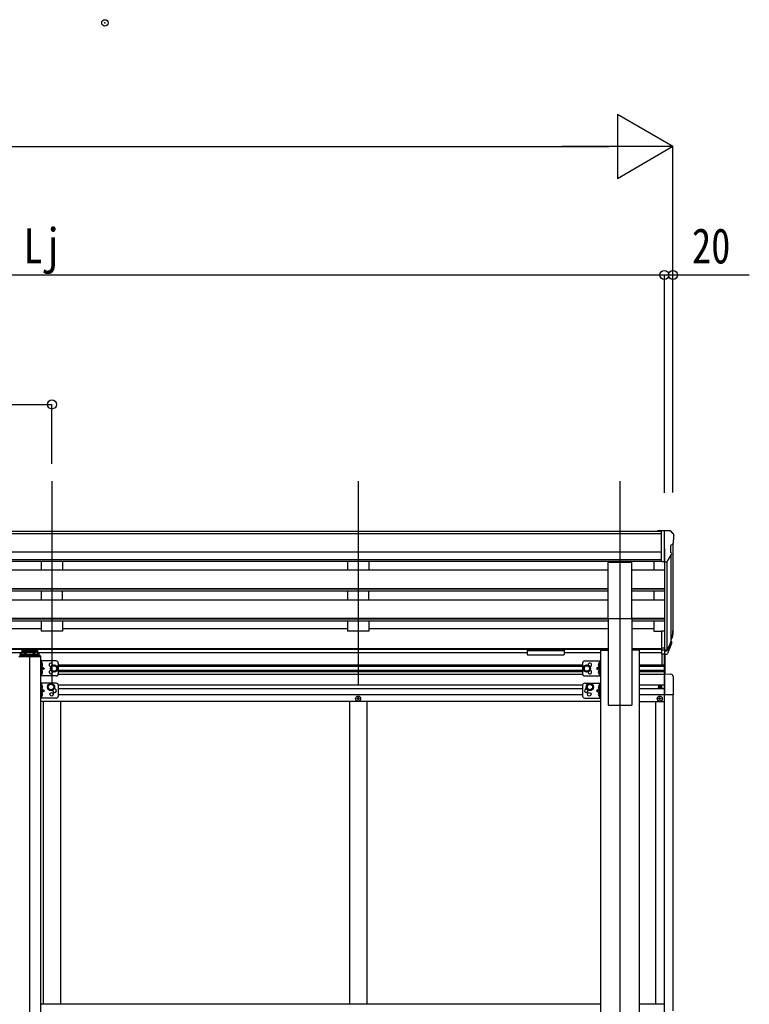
# Model space of a CAD drawing. Units: millimetres, scale not verified. Extents: x -10512 to 10512, y -7425 to 7425.
# Drawn here: x 47 to 1752, y -2680 to -377 of the extents above; entities that cross this region are included whole.
import ezdxf
from ezdxf.enums import TextEntityAlignment as Align

# ---------------------------------------------------------------- set-up
doc = ezdxf.new("R2010")
doc.units = ezdxf.units.MM
doc.header["$LTSCALE"] = 30
doc.header["$PDMODE"] = 32
doc.header["$PDSIZE"] = 15
for name, color, linetype in [('0-3_YKK_12', 2, 'Continuous'), ('0-4_YKK_13', 4, 'Continuous'), ('0-5_YKK_A1', 4, 'Continuous'), ('0-6_YKK_D', 6, 'Continuous')]:
    doc.layers.add(name, color=color, linetype=linetype)
doc.styles.add('ＭＳ ゴシック', font='')
doc.styles.get('ＭＳ ゴシック').set_extended_font_data('MS Gothic')

msp = doc.modelspace()

# ---------------------------------------------------------------- linework, layer by layer
at = {"layer": '0-3_YKK_12'}
for p, q in [((121.94, -1456.26), (121.94, -1933.77)), ((837.94, -1456.26), (837.94, -1933.77)), ((1449.94, -1456.26), (1449.94, -4630.66)), ((69.94, -1860.67), (69.94, -4287.53))]:
    msp.add_line(p, q, dxfattribs=at)
at = {"layer": '0-4_YKK_13'}
for p, q in [((1547.44, -1572.64), (1537.44, -1572.73)), ((1537.44, -1574.25), (1537.44, -1572.73)), ((1547.44, -1644.63), (1547.44, -1572.64)), ((1565.94, -1572.64), (1547.44, -1572.64)), ((1553.94, -1645.63), (1553.94, -1572.64)), ((1565.94, -1572.64), (1568.27, -1572.79)), ((1569.03, -1573.21), (1573.1, -1579.02)), ((1575.94, -1582.01), (1575.94, -1582.64)), ((1567.94, -1607.16), (1567.94, -1623.43)), ((1573.41, -1603.83), (1568.09, -1606.9)), ((1561.57, -1643.81), (1570.57, -1628.22)), ((1422.44, -1778.09), (1422.44, -1646.29)), ((1422.44, -1646.29), (1477.44, -1646.29)), ((1477.44, -1778.09), (1477.44, -1646.29)), ((1547.44, -1644.63), (1553.94, -1644.63)), ((1553.94, -1645.63), (1559.15, -1645.31)), ((1422.44, -1778.09), (1477.44, -1778.09)), ((1547.44, -1806.37), (1547.44, -1860.4)), ((1547.44, -1806.37), (1553.94, -1806.37)), ((1553.94, -1806.37), (1553.94, -1861.14)), ((1560.37, -1850.72), (1568.13, -1835.31)), ((1569.58, -1835.67), (1561.38, -1851.85)), ((1570.19, -1836.23), (1561.38, -1859.78)), ((1572.24, -1819.18), (1568.97, -1826.24)), ((1572.85, -1820.56), (1568.97, -1828.5)), ((1570.53, -1831.83), (1570.19, -1836.23)), ((93.94, -1864.66), (45.94, -1864.66)), ((47.44, -1860.2), (47.44, -1864.66)), ((49.94, -1857.63), (51.44, -1857.63)), ((49.94, -1860.14), (49.94, -1864.66)), ((49.94, -1860.14), (51.44, -1860.14)), ((49.94, -1862.03), (89.94, -1862.03)), ((88.44, -1851.71), (51.44, -1851.71)), ((51.44, -1851.71), (51.44, -1860.14)), ((51.44, -1854.19), (88.44, -1854.19)), ((54.04, -1856.63), (54.04, -1857.11)), ((57.49, -1858.52), (57.49, -1858.85)), ((59.45, -1858.19), (59.45, -1858.53)), ((59.94, -1857.28), (59.94, -1859.96)), ((60.43, -1858.19), (60.43, -1858.53)), ((62.39, -1858.85), (62.39, -1858.52)), ((65.84, -1856.63), (65.84, -1857.11)), ((74.04, -1856.63), (74.04, -1857.11)), ((77.49, -1858.52), (77.49, -1858.85)), ((79.45, -1858.19), (79.45, -1858.53)), ((79.94, -1857.28), (79.94, -1859.96)), ((80.43, -1858.19), (80.43, -1858.53)), ((82.39, -1858.85), (82.39, -1858.52)), ((85.84, -1856.63), (85.84, -1857.11)), ((88.44, -1851.71), (88.44, -1860.14)), ((88.44, -1857.63), (89.94, -1857.63)), ((88.44, -1860.14), (89.94, -1860.14)), ((89.94, -1860.14), (89.94, -1864.66)), ((92.44, -1864.66), (92.44, -1860.2)), ((1232.94, -1850.95), (1232.94, -1861.71)), ((1232.94, -1851.14), (1232.94, -1852.68)), ((1234.94, -1850.28), (1317.94, -1850.28)), ((1234.94, -1852.46), (1317.94, -1852.46)), ((1234.94, -1862.37), (1317.94, -1862.37)), ((1319.94, -1850.95), (1319.94, -1861.71)), ((1547.44, -1846.5), (1553.94, -1846.5)), ((1547.44, -1851.38), (1553.94, -1851.38)), ((1547.44, -1860.4), (1553.94, -1860.4)), ((1548.44, -1886.64), (1548.44, -1860.4)), ((1553.94, -1851.4), (1559.08, -1851.4)), ((1553.94, -1853.2), (1558.79, -1853.2)), ((1553.94, -1907.14), (1553.94, -1860.4)), ((1553.94, -1861.14), (1558.79, -1861.14)), ((1555.44, -1907.22), (1555.44, -1861.14)), ((95.44, -1867.66), (44.44, -1867.66)), ((94.94, -1877.14), (94.94, -1912.14)), ((131.94, -1877.14), (94.94, -1877.14)), ((95.44, -1866.16), (95.44, -1867.66)), ((97.44, -1877.14), (97.44, -1912.14)), ((97.94, -1881.64), (98.74, -1881.78)), ((136.94, -1882.14), (136.94, -1907.14)), ((1362.74, -1882.14), (1362.74, -1907.14)), ((1367.74, -1877.14), (1404.74, -1877.14)), ((1401.74, -1881.64), (1400.94, -1881.78)), ((1402.24, -1877.14), (1402.24, -1912.14)), ((1404.74, -1877.14), (1404.74, -1912.14)), ((97.94, -1889.64), (97.44, -1889.55)), ((97.44, -1894.64), (104.44, -1894.64)), ((97.94, -1907.64), (97.44, -1907.55)), ((97.94, -1889.64), (98.74, -1889.5)), ((97.94, -1899.64), (98.74, -1899.78)), ((97.94, -1907.64), (98.74, -1907.5)), ((1402.24, -1894.64), (1395.24, -1894.64)), ((1401.74, -1889.64), (1400.94, -1889.5)), ((1401.74, -1899.64), (1400.94, -1899.78)), ((1401.74, -1907.64), (1400.94, -1907.5)), ((1401.74, -1889.64), (1402.24, -1889.55)), ((1401.74, -1907.64), (1402.24, -1907.55)), ((1553.94, -1907.14), (1569.23, -1907.94)), ((1553.94, -1907.14), (1553.94, -1956.33)), ((131.94, -1912.14), (94.94, -1912.14)), ((94.94, -1929.02), (94.94, -1964.02)), ((131.94, -1929.02), (94.94, -1929.02)), ((97.44, -1929.02), (97.44, -1964.02)), ((97.94, -1933.52), (97.44, -1933.61)), ((97.94, -1933.52), (98.74, -1933.66)), ((136.94, -1934.02), (136.94, -1959.02)), ((1362.74, -1934.02), (1362.74, -1959.02)), ((1367.74, -1912.14), (1404.74, -1912.14)), ((1367.74, -1929.02), (1404.74, -1929.02)), ((1401.74, -1933.52), (1400.94, -1933.66)), ((1401.74, -1933.52), (1402.24, -1933.61)), ((1402.24, -1929.02), (1402.24, -1964.02)), ((1404.74, -1929.02), (1404.74, -1964.02)), ((1574.44, -1913.44), (1574.44, -1956.33)), ((97.44, -1946.52), (104.44, -1946.52)), ((97.94, -1951.52), (97.44, -1951.61)), ((97.94, -1941.52), (98.74, -1941.38)), ((97.94, -1951.52), (98.74, -1951.66)), ((1402.24, -1946.52), (1395.24, -1946.52)), ((1401.74, -1941.52), (1400.94, -1941.38)), ((1401.74, -1951.52), (1400.94, -1951.66)), ((1401.74, -1951.52), (1402.24, -1951.61)), ((1542.71, -1938.43), (1541.89, -1938.43)), ((1545.17, -1937.61), (1545.99, -1937.61)), ((1574.44, -1956.33), (1553.94, -1956.33)), ((131.94, -1964.02), (94.94, -1964.02)), ((97.94, -1959.52), (98.74, -1959.38)), ((836.44, -1965.52), (835.44, -1965.52)), ((839.44, -1964.52), (840.44, -1964.52)), ((1367.74, -1964.02), (1404.74, -1964.02)), ((1401.74, -1959.52), (1400.94, -1959.38)), ((1541.44, -1965.52), (1540.44, -1965.52)), ((1544.44, -1964.52), (1545.44, -1964.52))]:
    msp.add_line(p, q, dxfattribs=at)
for points in [[(58.47, -1858.75), (58.66, -1858.77), (58.74, -1858.78), (58.85, -1858.78), (59.01, -1858.77), (59.16, -1858.74), (59.29, -1858.7), (59.38, -1858.65), (59.43, -1858.59)], [(60.45, -1858.59), (60.51, -1858.65), (60.6, -1858.7), (60.72, -1858.74), (60.87, -1858.77), (61.04, -1858.78), (61.14, -1858.78), (61.22, -1858.77), (61.41, -1858.75)], [(78.47, -1858.75), (78.66, -1858.77), (78.74, -1858.78), (78.85, -1858.78), (79.01, -1858.77), (79.16, -1858.74), (79.29, -1858.7), (79.38, -1858.65), (79.43, -1858.59)], [(80.45, -1858.59), (80.51, -1858.65), (80.6, -1858.7), (80.72, -1858.74), (80.87, -1858.77), (81.04, -1858.78), (81.14, -1858.78), (81.22, -1858.77), (81.41, -1858.75)], [(1232.94, -1850.95), (1232.98, -1850.75), (1233.06, -1850.61), (1233.16, -1850.52), (1233.26, -1850.46), (1233.38, -1850.41), (1233.67, -1850.35), (1234.16, -1850.3), (1234.71, -1850.28), (1234.94, -1850.28)], [(1232.94, -1861.71), (1232.98, -1861.9), (1233.06, -1862.04), (1233.16, -1862.13), (1233.26, -1862.19), (1233.38, -1862.24), (1233.67, -1862.3), (1234.16, -1862.35), (1234.71, -1862.37), (1234.94, -1862.37)], [(1317.94, -1850.28), (1318.29, -1850.29), (1318.82, -1850.31), (1319.27, -1850.36), (1319.58, -1850.44), (1319.75, -1850.54), (1319.87, -1850.68), (1319.93, -1850.86), (1319.94, -1850.95)], [(1317.94, -1862.37), (1318.29, -1862.37), (1318.82, -1862.34), (1319.27, -1862.29), (1319.58, -1862.21), (1319.75, -1862.11), (1319.87, -1861.97), (1319.93, -1861.79), (1319.94, -1861.71)], [(97.06, -1885.64), (97.69, -1884.46), (99.92, -1883.34)], [(97.06, -1885.64), (97.69, -1886.83), (99.92, -1887.94)], [(97.94, -1889.64), (97.94, -1881.64), (97.44, -1881.73), (97.44, -1889.55)], [(1402.63, -1885.64), (1401.99, -1884.46), (1399.76, -1883.34)], [(1402.63, -1885.64), (1401.99, -1886.83), (1399.76, -1887.94)], [(1401.74, -1889.64), (1401.74, -1881.64), (1402.24, -1881.73), (1402.24, -1889.55)], [(97.06, -1903.64), (97.69, -1902.46), (99.92, -1901.34)], [(97.06, -1903.64), (97.69, -1904.83), (99.92, -1905.94)], [(97.44, -1889.64), (104.44, -1894.64), (97.44, -1899.64)], [(97.94, -1907.64), (97.94, -1899.64), (97.44, -1899.73), (97.44, -1907.55)], [(1402.24, -1889.64), (1395.24, -1894.64), (1402.24, -1899.64)], [(1402.63, -1903.64), (1401.99, -1902.46), (1399.76, -1901.34)], [(1402.63, -1903.64), (1401.99, -1904.83), (1399.76, -1905.94)], [(1401.74, -1907.64), (1401.74, -1899.64), (1402.24, -1899.73), (1402.24, -1907.55)], [(97.94, -1933.52), (97.94, -1941.52), (97.44, -1941.43), (97.44, -1933.61)], [(1401.74, -1933.52), (1401.74, -1941.52), (1402.24, -1941.43), (1402.24, -1933.61)], [(97.06, -1937.52), (97.69, -1936.33), (99.92, -1935.22)], [(97.06, -1937.52), (97.69, -1938.71), (99.92, -1939.82)], [(97.06, -1955.52), (97.69, -1954.33), (99.92, -1953.22)], [(97.06, -1955.52), (97.69, -1956.71), (99.92, -1957.82)], [(97.44, -1941.52), (104.44, -1946.52), (97.44, -1951.52)], [(97.94, -1951.52), (97.94, -1959.52), (97.44, -1959.43), (97.44, -1951.61)], [(1402.24, -1941.52), (1395.24, -1946.52), (1402.24, -1951.52)], [(1402.62, -1937.52), (1401.99, -1936.33), (1399.76, -1935.22)], [(1402.62, -1937.52), (1401.99, -1938.71), (1399.76, -1939.82)], [(1402.62, -1955.52), (1401.99, -1954.33), (1399.76, -1953.22)], [(1402.62, -1955.52), (1401.99, -1956.71), (1399.76, -1957.82)], [(1401.74, -1951.52), (1401.74, -1959.52), (1402.24, -1959.43), (1402.24, -1951.61)], [(1541.89, -1938.43), (1541.89, -1937.61), (1542.71, -1937.61)], [(1543.53, -1936.79), (1543.53, -1935.97), (1544.35, -1935.97), (1544.35, -1936.79)], [(1544.35, -1939.25), (1544.35, -1940.07), (1543.53, -1940.07), (1543.53, -1939.25)], [(1545.99, -1937.61), (1545.99, -1938.43), (1545.17, -1938.43)], [(835.44, -1965.52), (835.44, -1964.52), (836.44, -1964.52)], [(837.44, -1963.52), (837.44, -1962.52), (838.44, -1962.52), (838.44, -1963.52)], [(838.44, -1966.52), (838.44, -1967.52), (837.44, -1967.52), (837.44, -1966.52)], [(840.44, -1964.52), (840.44, -1965.52), (839.44, -1965.52)], [(1540.44, -1965.52), (1540.44, -1964.52), (1541.44, -1964.52)], [(1542.44, -1963.52), (1542.44, -1962.52), (1543.44, -1962.52), (1543.44, -1963.52)], [(1543.44, -1966.52), (1543.44, -1967.52), (1542.44, -1967.52), (1542.44, -1966.52)], [(1545.44, -1964.52), (1545.44, -1965.52), (1544.44, -1965.52)]]:
    msp.add_lwpolyline(points, dxfattribs=at)
for points in [[(126.94, -1902.15), (120.44, -1898.4), (120.44, -1890.89), (126.94, -1887.14), (133.44, -1890.89), (133.44, -1898.4)], [(1372.74, -1902.15), (1379.24, -1898.4), (1379.24, -1890.89), (1372.74, -1887.14), (1366.24, -1890.89), (1366.24, -1898.4)], [(119.94, -1945.53), (113.44, -1941.77), (113.44, -1934.27), (119.94, -1930.52), (126.44, -1934.27), (126.44, -1941.77)], [(1379.74, -1945.53), (1386.24, -1941.77), (1386.24, -1934.27), (1379.74, -1930.52), (1373.24, -1934.27), (1373.24, -1941.77)]]:
    msp.add_lwpolyline(points, close=True, dxfattribs=at)
for centre, radius in [((126.94, -1894.64), 8.5), ((126.94, -1894.64), 7.5), ((1372.74, -1894.64), 8.5), ((1372.74, -1894.64), 7.5), ((126.94, -1894.64), 6.5), ((1372.74, -1894.64), 6.5), ((119.94, -1938.02), 8.5), ((119.94, -1938.02), 7.5), ((119.94, -1938.02), 6.5), ((1379.74, -1938.02), 8.5), ((1379.74, -1938.02), 7.5), ((1379.74, -1938.02), 6.5), ((121.44, -1955.02), 4.25), ((1378.24, -1955.02), 4.25), ((1543.94, -1938.02), 3.75), ((837.94, -1965.02), 5.9), ((1542.94, -1965.02), 5.9)]:
    msp.add_circle(centre, radius, dxfattribs=at)
for centre, radius, start, end in [((1568.21, -1573.78), 1, 35, 86.5), ((1572.94, -1582.01), 3, 0, 87), ((1373.94, -1582.64), 202, 355.05096, 0), ((1568.24, -1607.16), 0.3, 120, 180), ((1569.04, -1599.45), 6.18, 315.00103, 354.2965), ((1568.24, -1623.43), 0.3, 180, 265.2833), ((1567.97, -1626.72), 3, 330, 85.2833), ((1558.97, -1642.31), 3, 273.5, 330), ((1543.35, -1809.68), 30.41, 341.80266, 352.8448), ((1544.76, -1811.44), 29.53, 342.01856, 353.49194), ((93.94, -1866.16), 1.5, 0, 90), ((98.59, -1882.67), 0.9, 32.05588, 80), ((93.84, -1885.64), 6.5, 327.94412, 32.05588), ((119.94, -1886.14), 4.25, 353.70569, 265.23923), ((131.94, -1882.14), 5, 0, 90), ((1367.74, -1882.14), 5, 90, 180), ((1379.74, -1886.14), 4.25, 274.76077, 186.29431), ((1405.84, -1885.64), 6.5, 147.94412, 212.05588), ((1401.09, -1882.67), 0.9, 100, 147.94412), ((98.59, -1888.61), 0.9, 280, 327.94412), ((98.59, -1900.67), 0.9, 32.05588, 80), ((98.59, -1906.61), 0.9, 280, 327.94412), ((93.84, -1903.64), 6.5, 327.94412, 32.05588), ((119.94, -1903.14), 4.25, 94.76077, 6.29431), ((131.94, -1907.14), 5, 270, 0), ((1367.74, -1907.14), 5, 180, 270), ((1379.74, -1903.14), 4.25, 173.70569, 85.23923), ((1405.84, -1903.64), 6.5, 147.94412, 212.05588), ((1401.09, -1888.61), 0.9, 212.05588, 260), ((1401.09, -1900.67), 0.9, 100, 147.94412), ((1401.09, -1906.61), 0.9, 212.05588, 260), ((1568.94, -1913.44), 5.5, 0, 87), ((98.59, -1934.55), 0.9, 32.05588, 80), ((131.94, -1934.02), 5, 0, 90), ((1367.74, -1934.02), 5, 90, 180), ((1401.09, -1934.55), 0.9, 100, 147.94412), ((98.59, -1940.49), 0.9, 280, 327.94412), ((98.59, -1952.55), 0.9, 32.05588, 80), ((93.84, -1937.52), 6.5, 327.94412, 32.05588), ((93.84, -1955.52), 6.5, 327.94412, 32.05588), ((128.44, -1946.52), 4.25, 162.88004, 107.12346), ((1371.24, -1946.52), 4.25, 72.87654, 17.11996), ((1405.84, -1937.52), 6.5, 147.94412, 212.05588), ((1405.84, -1955.52), 6.5, 147.94412, 212.05588), ((1401.09, -1940.49), 0.9, 212.05588, 260), ((1401.09, -1952.55), 0.9, 100, 147.94412), ((1542.71, -1936.79), 0.82, 270, 0), ((1542.71, -1939.25), 0.82, 0, 90), ((1545.17, -1936.79), 0.82, 180, 270), ((1545.17, -1939.25), 0.82, 90, 180), ((98.59, -1958.49), 0.9, 280, 327.94412), ((131.94, -1959.02), 5, 270, 0), ((836.44, -1963.52), 1, 270, 0), ((836.44, -1966.52), 1, 0, 90), ((839.44, -1963.52), 1, 180, 270), ((839.44, -1966.52), 1, 90, 180), ((1367.74, -1959.02), 5, 180, 270), ((1401.09, -1958.49), 0.9, 212.05588, 260), ((1541.44, -1963.52), 1, 270, 0), ((1541.44, -1966.52), 1, 0, 90), ((1544.44, -1963.52), 1, 180, 270), ((1544.44, -1966.52), 1, 90, 180)]:
    msp.add_arc(centre, radius, start, end, dxfattribs=at)
for centre, major_axis, ratio, start_param, end_param in [((1486.08, -1805.19), (-87.93, 4.42), 0.541684, 3.060334, 3.2172517), ((1485.29, -1811.87), (89.06, 1.43), 0.57596, 6.1985533, 6.3701348), ((1484.02, -1811.77), (88.05, 0), 0.90356, 5.9828017, 6.0168888), ((1569.23, -1831.83), (-1.3, 0), 0.90356, 2.9359903, 4.9130961), ((1483.31, -1815.64), (89.07, 0), 0.90356, 6.0316505, 6.077583), ((49.94, -1860.2), (0, 2.57), 0.97237, 6.2831853, 7.8539816), ((59.94, -1856.63), (5.9, 0), 0.342073, 0, 3.1415927), ((59.94, -1851.34), (8.02, 0), 0.939674, 4.4018361, 4.5279947), ((59.94, -1851.68), (8.02, 0), 0.939674, 4.4018361, 4.5279947), ((59.94, -1850.67), (8.02, 0), 0.939674, 4.6512338, 4.7735441), ((59.94, -1851.34), (-8.02, 0), 0.939674, 1.7551906, 1.8813492), ((59.94, -1851.68), (-8.02, 0), 0.939674, 1.7551906, 1.8813492), ((79.94, -1856.63), (5.9, 0), 0.342073, 0, 3.1415927), ((79.94, -1851.34), (8.02, 0), 0.939674, 4.4018361, 4.5279947), ((79.94, -1851.68), (8.02, 0), 0.939674, 4.4018361, 4.5279947), ((79.94, -1850.67), (8.02, 0), 0.939674, 4.6512338, 4.7735441), ((79.94, -1851.34), (-8.02, 0), 0.939674, 1.7551906, 1.8813492), ((79.94, -1851.68), (-8.02, 0), 0.939674, 1.7551906, 1.8813492), ((89.94, -1860.2), (0, 2.57), 0.97237, 4.712389, 6.2831853), ((1234.94, -1852.68), (2, 0), 0.109601, 1.5707963, 3.1415927), ((1317.94, -1852.68), (2, 0), 0.109601, 0, 1.5707963), ((1558.79, -1850.49), (3, 0), 0.90356, 4.712389, 5.7595865), ((1558.79, -1858.43), (-3, 0), 0.90356, 1.5707963, 2.6179939), ((1559.08, -1850.04), (1.5, 0), 0.90356, 4.712389, 5.7595865)]:
    msp.add_ellipse(centre, major_axis=major_axis, ratio=ratio, start_param=start_param, end_param=end_param, dxfattribs=at)
for centre in [(59.94, -1857.11), (79.94, -1857.11)]:
    msp.add_ellipse(centre, major_axis=(5.9, 0), ratio=0.342073, dxfattribs=at)
at = {"layer": '0-5_YKK_A1'}
for p, q in [((1547.44, -1574.25), (-1293.56, -1574.25)), ((1547.44, -1579.46), (-1293.56, -1579.46)), ((1573.94, -1603.22), (1573.94, -1806)), ((1547.44, -1622.99), (-1303.56, -1622.99)), ((1553.94, -1613.75), (1553.94, -1806.37)), ((1568.97, -1630.99), (1568.97, -1832.71)), ((1547.44, -1640.85), (-1303.56, -1640.85)), ((1547.44, -1644.09), (-1303.56, -1644.09)), ((96.94, -1644.19), (96.94, -1664.67)), ((146.94, -1644.19), (146.94, -1664.67)), ((812.94, -1644.19), (812.94, -1664.67)), ((862.94, -1644.19), (862.94, -1664.67)), ((1528.94, -1644.09), (1528.94, -1664.67)), ((1559.94, -1645.15), (1559.95, -1851.14)), ((1422.44, -1664.67), (-1282.56, -1664.67)), ((146.94, -1664.67), (96.94, -1664.67)), ((862.94, -1664.67), (812.94, -1664.67)), ((1553.94, -1664.67), (1477.44, -1664.67)), ((1422.44, -1708.04), (-1282.56, -1708.04)), ((1422.44, -1709.53), (-1282.56, -1709.53)), ((1422.44, -1713.85), (-1282.56, -1713.85)), ((96.94, -1713.85), (96.94, -1734.78)), ((146.94, -1734.78), (146.94, -1713.85)), ((812.94, -1713.85), (812.94, -1734.78)), ((862.94, -1734.78), (862.94, -1713.85)), ((1553.94, -1708.04), (1477.44, -1708.04)), ((1553.94, -1709.53), (1477.44, -1709.53)), ((1553.94, -1713.85), (1477.44, -1713.85)), ((1528.94, -1713.85), (1528.94, -1734.78)), ((1422.44, -1734.78), (-1282.56, -1734.78)), ((146.94, -1734.78), (96.94, -1734.78)), ((862.94, -1734.78), (812.94, -1734.78)), ((1553.94, -1734.78), (1477.44, -1734.78)), ((1422.44, -1778.14), (-1282.56, -1778.14)), ((1422.44, -1779.64), (-1282.56, -1779.64)), ((1422.44, -1783.95), (-1282.56, -1783.95)), ((96.94, -1783.95), (96.94, -1807)), ((146.94, -1783.95), (146.94, -1807)), ((812.94, -1783.95), (812.94, -1807)), ((862.94, -1783.95), (862.94, -1807)), ((1422.44, -1778.09), (1422.44, -1980.66)), ((1477.44, -1778.09), (1477.44, -1980.66)), ((1553.94, -1778.14), (1477.44, -1778.09)), ((1553.94, -1779.64), (1477.44, -1779.64)), ((1553.94, -1783.95), (1477.44, -1783.95)), ((1528.94, -1783.95), (1528.94, -1807)), ((96.94, -1802.06), (-569.06, -1802.06)), ((146.94, -1807), (96.94, -1807)), ((812.94, -1802.06), (146.94, -1802.06)), ((862.94, -1807), (812.94, -1807)), ((1422.44, -1802.06), (862.94, -1802.06)), ((1528.94, -1802.06), (1477.44, -1802.06)), ((1528.94, -1807), (1547.44, -1807)), ((1422.44, -1849.07), (-1282.56, -1849.07)), ((1422.44, -1850.47), (-1282.56, -1850.47)), ((1232.94, -1858.16), (-1093.06, -1858.16)), ((1404.74, -1858.16), (1319.94, -1858.16)), ((1404.74, -1851.66), (1404.74, -4480.66)), ((1404.74, -1851.66), (1422.44, -1851.66)), ((1547.44, -1849.07), (1477.44, -1849.07)), ((1547.44, -1850.47), (1477.44, -1850.47)), ((1495.14, -1851.66), (1477.44, -1851.66)), ((1495.14, -1851.66), (1495.14, -4480.66)), ((1547.44, -1858.16), (1495.14, -1858.16)), ((94.94, -1867.66), (94.94, -4230.66)), ((1362.74, -1886.64), (136.94, -1886.64)), ((1553.94, -1886.64), (1495.14, -1886.64)), ((136.91, -1907.64), (1362.77, -1907.64)), ((1362.74, -1890.14), (136.94, -1890.14)), ((1362.74, -1899.14), (136.94, -1899.14)), ((1362.74, -1902.64), (136.94, -1902.64)), ((1553.94, -1890.14), (1495.14, -1890.14)), ((1553.94, -1899.14), (1495.14, -1899.14)), ((1553.94, -1902.64), (1495.14, -1902.64)), ((1495.14, -1907.64), (1553.94, -1907.64)), ((1553.94, -3781.14), (1553.94, -1907.14)), ((1362.77, -1933.52), (136.92, -1933.52)), ((1553.94, -1933.52), (1495.14, -1933.52)), ((1362.74, -1942.52), (136.94, -1942.52)), ((1362.74, -1956.02), (136.94, -1956.02)), ((1553.94, -1942.52), (1495.14, -1942.52)), ((1553.94, -1956.02), (1495.14, -1956.02)), ((1573.94, -1956.34), (1573.94, -2695.14)), ((1404.74, -1971.52), (94.94, -1971.52)), ((101.94, -1971.52), (101.94, -2679.14)), ((141.94, -1971.52), (141.94, -2679.14)), ((817.94, -1971.52), (817.94, -2679.14)), ((857.94, -1971.52), (857.94, -2679.14)), ((1495.14, -1971.52), (1553.94, -1971.52)), ((1533.94, -2679.64), (1533.94, -1971.52)), ((1422.44, -1980.66), (1477.44, -1980.66)), ((1404.74, -2679.64), (94.94, -2679.64)), ((1553.94, -2679.64), (1495.14, -2679.64))]:
    msp.add_line(p, q, dxfattribs=at)
msp.add_point((245.97, -384.99), dxfattribs=at)
at = {"layer": '0-6_YKK_D'}
for p, q in [((1573.94, -674.25), (1444.04, -599.25)), ((1444.04, -599.25), (1444.04, -749.25)), ((-4044.06, -674.25), (1423.94, -674.25)), ((1573.94, -674.25), (1314.13, -674.25)), ((1573.94, -674.25), (1444.04, -749.25)), ((1573.94, -1482.82), (1573.94, -673.25)), ((-1310.06, -974.25), (1553.94, -974.25)), ((1553.94, -1483.82), (1553.94, -973.25)), ((1553.94, -1483.82), (1553.94, -973.25)), ((1573.94, -1481.82), (1573.94, -973.25)), ((-594.06, -1277.26), (121.94, -1277.26)), ((121.94, -1416.23), (121.94, -1276.26))]:
    msp.add_line(p, q, dxfattribs=at)
msp.add_lwpolyline([(1553.94, -974.25), (1573.94, -974.25), (1752.44, -974.25)], dxfattribs=at)
for centre in [(1553.94, -974.25), (1553.94, -974.25), (1573.94, -974.25), (121.94, -1277.26)]:
    msp.add_circle(centre, 10.62, dxfattribs=at)

# ---------------------------------------------------------------- texts
at = {"layer": '0-6_YKK_D', "style": 'ＭＳ ゴシック', "width": 0.8}
for s, p in [('Lj', (55.94, -972.25)), ('20', (1618.44, -972.25))]:
    msp.add_text(s, height=82.48, dxfattribs=at).set_placement(p, align=Align.BOTTOM_LEFT)

doc.saveas('drawing.dxf')
